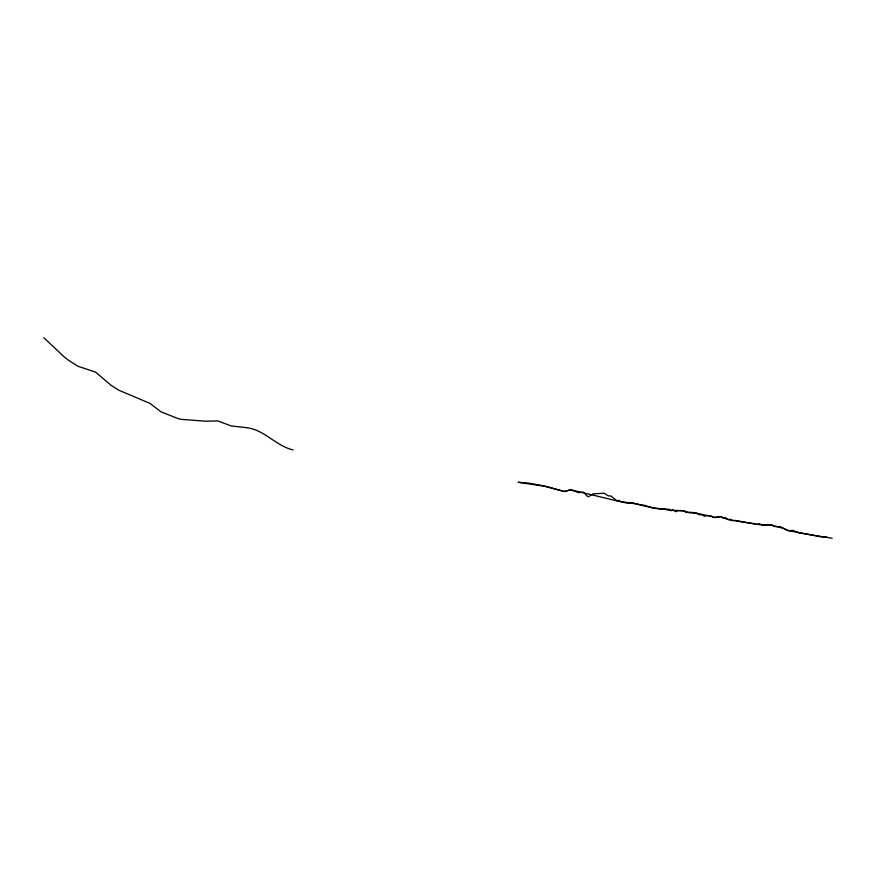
<?xml version="1.0" encoding="UTF-8"?>
<svg xmlns="http://www.w3.org/2000/svg" width="876" height="876" viewBox="0 0 876 876"><rect width="100%" height="100%" fill="white"/><g stroke="black" fill="none" stroke-linecap="round" stroke-linejoin="round"><path stroke-width="1.31" d="M827.097 537.13L820.626 536.791L787.633 530.473L780.33 526.684L773.957 526.509L771.592 524.713L762.602 525.304L758.977 523.607L757.609 524.472C749.955 522.468 742.552 522.764 735.205 520.41C730.091 521.121 725.229 518.209 720.565 516.555L714.137 517.475L710.589 515.811C701.961 515.362 694.153 511.135 685.952 512.58L684.923 511.19C678.166 509.317 670.819 512.044 664.117 508.803L661.566 509.197L653.058 508.047L644.824 505.375L617.262 500.952L570.692 489.772L564.275 491.524L547.193 486.673L518.154 482.26L528.732 483.136L542.583 485.687L564.275 491.524L570.692 489.772L578.609 492.63L583.569 492.137L587.555 496.506L588.749 496.604L592.921 493.878L604.035 493.21L608.415 495.893L610.835 495.991L617.262 500.952L618.609 500.273L620.766 501.849L626.723 502.999L632.921 502.758C644.21 506.536 656.869 509.065 669.034 509.263L671.312 510.599L672.702 509.536L676.097 511.759L677.487 510.73L683.718 510.85L689.664 512.865L695.894 513.095L699.431 514.716L701.939 514.716L704.238 516.205L708.093 515.625L715.385 517.574L720.565 516.555L722.875 518.077L725.47 517.563L727.737 519.512L730.288 519.326L732.654 520.563C744.02 520.859 755.364 525.699 766.511 524.549L770.311 524.823L782.728 528.206L788.904 530.703L792.791 530.363L798.989 532.805L832.2 538.28M293.121 449.957C275.513 445.818 263.676 428.802 245.225 427.565A92.396 40.351 18.9 0 0 240.331 426.951L231.417 426.01L217.861 420.94L205.564 421.203L181.387 419.352A21.55 9.756 21.6 0 1 178.211 418.651L161.042 411.84L149.949 403.376L118.676 390.17L111.219 385.407L95.637 372.158L77.756 366.179L67.901 359.817A75.446 35.27 23.9 0 1 63.74 356.455L43.8 337.72"/></g></svg>
